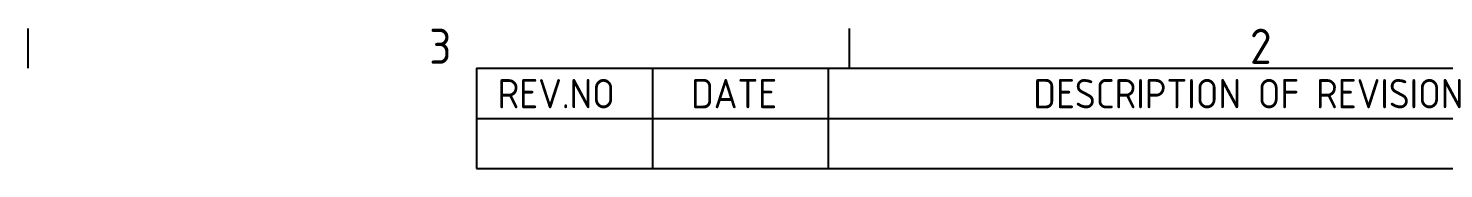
# Model space of a CAD drawing. Header units: millimetres. Extents: x 0 to 4205, y 0 to 2970.
# Drawn here: x 3154 to 3758, y 2827 to 2887 of the extents above; entities that cross this region are included whole.
import ezdxf

# ---------------------------------------------------------------- set-up
doc = ezdxf.new("R2010")
doc.units = ezdxf.units.MM
doc.header["$LTSCALE"] = 5
doc.layers.get('0').update_dxf_attribs({"color": 3, "lineweight": 25})
doc.layers.add('경계(ISO)', color=7, linetype='Continuous', lineweight=25)
doc.layers.add('기호(ISO)', color=5, linetype='Continuous', lineweight=25)
doc.styles.add('ISO ProportionalPSTEK', font='isocp.shx')
doc.styles.add('문자 텍스트_PSTEK_POSCO', font='isocp.shx')

# ---------------------------------------------------------------- blocks, each defined once
blk = doc.blocks.new('경계 Default Border')
at = {"layer": '경계(ISO)'}
for p, q in [((630.75, 574), (630.75, 577.4)), ((700.83, 574), (700.83, 577.4))]:
    blk.add_line(p, q, dxfattribs=at)
at = {"layer": '경계(ISO)', "color": 2, "char_height": 3, "attachment_point": 7, "style": '문자 텍스트_PSTEK_POSCO'}
for s, insert in [('3', (664.96, 574.37)), ('2', (735, 574.37))]:
    blk.add_mtext(s, dxfattribs=dict(at, insert=insert))
blk = doc.blocks.new('리비전 내역')
at = {"layer": '기호(ISO)'}
for p, q in [((669, 574), (821, 574)), ((669, 574), (669, 569.72)), ((684, 574), (684, 569.72)), ((699, 574), (699, 569.72)), ((776, 574), (776, 569.72)), ((791, 574), (791, 569.72)), ((806, 574), (806, 569.72)), ((821, 574), (821, 569.72)), ((669, 569.72), (821, 569.72)), ((669, 569.72), (669, 565.44)), ((684, 569.72), (684, 565.44)), ((699, 569.72), (699, 565.44)), ((776, 569.72), (776, 565.44)), ((791, 569.72), (791, 565.44)), ((806, 569.72), (806, 565.44)), ((821, 569.72), (821, 565.44)), ((669, 565.44), (821, 565.44))]:
    blk.add_line(p, q, dxfattribs=at)
at = {"layer": '기호(ISO)', "color": 2, "char_height": 2.5, "attachment_point": 7, "style": 'ISO ProportionalPSTEK'}
for s, insert in [('REV.NO', (670.79, 570.58)), ('DATE', (687.31, 570.58)), ('DESCRIPTION OF REVISION', (716.51, 570.58)), ('DRA.BY', (777.48, 570.58)), ('CH.BY', (793.86, 570.58)), ('APP.BY', (807.48, 570.58))]:
    blk.add_mtext(s, dxfattribs=dict(at, insert=insert))

msp = doc.modelspace()

# ---------------------------------------------------------------- block references
at = {"xscale": 5, "yscale": 5, "zscale": 5}
msp.add_blockref('경계 Default Border', (0, 0), dxfattribs=at)
at = {"layer": '기호(ISO)', "xscale": 5, "yscale": 5, "zscale": 5}
msp.add_blockref('리비전 내역', (0, 0), dxfattribs=at)

doc.saveas('drawing.dxf')
